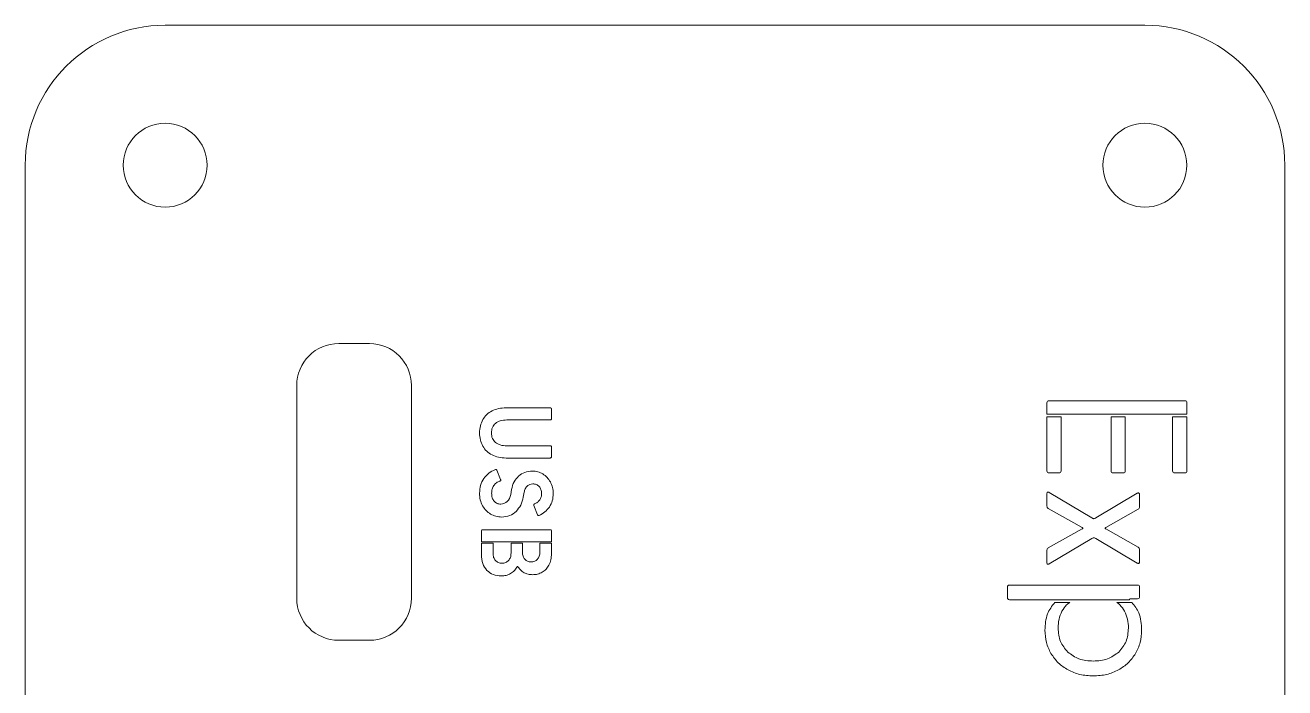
# Model space of a CAD drawing. Header units: millimetres. Extents: x 102.7 to 194.7, y 56.5 to 153.8.
# Drawn here: x 102.7 to 147.7, y 130.13 to 153.8 of the extents above; entities that cross this region are included whole.
import ezdxf

# ---------------------------------------------------------------- set-up
doc = ezdxf.new("R2010")
doc.units = ezdxf.units.MM
doc.header["$MEASUREMENT"] = 0
doc.layers.add('Engravings', color=7, linetype='Continuous', lineweight=0)
doc.layers.add('Outlines', color=7, linetype='Continuous', lineweight=0)

# ---------------------------------------------------------------- blocks, each defined once
blk = doc.blocks.new('Block_0')
at = {"layer": 'Engravings', "color": 18, "lineweight": 0, "true_color": 0x000000}
for points in [[(144.196, 139.907), (144.196, 139.907), (144.196, 140.317), (144.196, 140.317), (144.193, 140.338), (144.19, 140.359), (144.178, 140.371), (144.166, 140.383), (144.145, 140.386), (144.124, 140.388), (144.124, 140.388), (139.267, 140.388), (139.267, 140.388), (139.246, 140.386), (139.226, 140.383), (139.214, 140.371), (139.202, 140.359), (139.199, 140.338), (139.196, 140.317), (139.196, 140.317), (139.196, 139.907), (139.196, 139.907), (139.196, 139.907), (144.196, 139.907), (144.196, 139.907)], [(139.196, 139.807), (139.196, 139.807), (139.196, 137.881), (139.196, 137.881), (139.199, 137.861), (139.202, 137.84), (139.214, 137.828), (139.226, 137.816), (139.246, 137.813), (139.267, 137.81), (139.267, 137.81), (139.632, 137.81), (139.632, 137.81), (139.652, 137.813), (139.673, 137.816), (139.685, 137.828), (139.697, 137.84), (139.7, 137.861), (139.703, 137.881), (139.703, 137.881), (139.703, 139.807), (139.703, 139.807), (139.703, 139.807), (139.196, 139.807), (139.196, 139.807)], [(141.489, 139.807), (141.489, 139.807), (141.489, 137.881), (141.489, 137.881), (141.492, 137.861), (141.495, 137.84), (141.507, 137.828), (141.518, 137.816), (141.539, 137.813), (141.56, 137.81), (141.56, 137.81), (141.924, 137.81), (141.924, 137.81), (141.945, 137.813), (141.966, 137.816), (141.978, 137.828), (141.99, 137.84), (141.993, 137.861), (141.996, 137.881), (141.996, 137.881), (141.996, 139.807), (141.996, 139.807), (141.996, 139.807), (141.489, 139.807), (141.489, 139.807)], [(143.689, 139.807), (143.689, 139.807), (143.689, 137.881), (143.689, 137.881), (143.692, 137.861), (143.695, 137.84), (143.707, 137.828), (143.718, 137.816), (143.739, 137.813), (143.76, 137.81), (143.76, 137.81), (144.124, 137.81), (144.124, 137.81), (144.145, 137.813), (144.166, 137.816), (144.178, 137.828), (144.19, 137.84), (144.193, 137.861), (144.196, 137.881), (144.196, 137.881), (144.196, 139.807), (144.196, 139.807), (144.196, 139.807), (143.689, 139.807), (143.689, 139.807)]]:
    blk.add_open_spline(points, degree=3, knots=[0, 0, 0, 0, 1, 1, 1, 2, 2, 2, 3, 3, 3, 4, 4, 4, 5, 5, 5, 6, 6, 6, 7, 7, 7, 8, 8, 8, 8], dxfattribs=at)
blk = doc.blocks.new('Block_1')
at = {"layer": 'Engravings', "color": 18, "lineweight": 0, "true_color": 0x000000}
for points, knots in [([(139.482, 133.281), (139.482, 133.281), (140.239, 133.281), (140.239, 133.281), (140.239, 133.281), (141.467, 133.281), (141.467, 133.281), (141.467, 133.281), (142.153, 133.281), (142.153, 133.281), (142.151, 133.287), (142.15, 133.293), (142.149, 133.299), (142.153, 133.304), (142.156, 133.309), (142.161, 133.313), (142.168, 133.318), (142.178, 133.317), (142.189, 133.317), (142.189, 133.317), (142.439, 133.317), (142.439, 133.317), (142.459, 133.32), (142.48, 133.323), (142.492, 133.335), (142.504, 133.347), (142.507, 133.368), (142.51, 133.388), (142.51, 133.388), (142.51, 133.731), (142.51, 133.731), (142.507, 133.752), (142.504, 133.773), (142.492, 133.785), (142.48, 133.797), (142.459, 133.8), (142.439, 133.803), (142.439, 133.803), (137.86, 133.803), (137.86, 133.803), (137.839, 133.8), (137.818, 133.797), (137.807, 133.785), (137.795, 133.773), (137.792, 133.752), (137.789, 133.731), (137.789, 133.731), (137.789, 133.353), (137.789, 133.353), (137.792, 133.332), (137.795, 133.311), (137.807, 133.299), (137.818, 133.287), (137.839, 133.284), (137.86, 133.281), (137.86, 133.281), (139.36, 133.281), (139.36, 133.281), (139.36, 133.281), (139.482, 133.281), (139.482, 133.281)], [0, 0, 0, 0, 1, 1, 1, 2, 2, 2, 3, 3, 3, 4, 4, 4, 5, 5, 5, 6, 6, 6, 7, 7, 7, 8, 8, 8, 9, 9, 9, 10, 10, 10, 11, 11, 11, 12, 12, 12, 13, 13, 13, 14, 14, 14, 15, 15, 15, 16, 16, 16, 17, 17, 17, 18, 18, 18, 19, 19, 19, 20, 20, 20, 20]), ([(142.48, 132.81), (142.423, 132.944), (142.329, 133.064), (142.232, 133.181), (142.232, 133.181), (141.696, 133.181), (141.696, 133.181), (141.735, 133.155), (141.771, 133.128), (141.804, 133.096), (141.87, 133.031), (141.921, 132.949), (141.971, 132.867), (142.011, 132.774), (142.052, 132.682), (142.075, 132.585), (142.1, 132.482), (142.105, 132.375), (142.11, 132.267), (142.097, 132.101), (142.085, 131.935), (142.023, 131.789), (141.966, 131.652), (141.865, 131.533), (141.764, 131.413), (141.635, 131.319), (141.506, 131.224), (141.363, 131.17), (141.205, 131.11), (141.029, 131.099), (140.853, 131.088), (140.677, 131.099), (140.501, 131.11), (140.343, 131.17), (140.2, 131.224), (140.071, 131.319), (139.942, 131.413), (139.841, 131.533), (139.74, 131.652), (139.682, 131.789), (139.621, 131.935), (139.608, 132.101), (139.596, 132.267), (139.601, 132.375), (139.606, 132.482), (139.631, 132.585), (139.654, 132.682), (139.694, 132.774), (139.735, 132.867), (139.785, 132.949), (139.835, 133.031), (139.902, 133.096), (139.935, 133.128), (139.971, 133.155), (140.01, 133.181), (140.01, 133.181), (139.476, 133.181), (139.476, 133.181), (139.376, 133.051), (139.277, 132.919), (139.219, 132.772), (139.149, 132.595), (139.137, 132.395), (139.124, 132.196), (139.133, 132.046), (139.141, 131.896), (139.179, 131.755), (139.215, 131.618), (139.279, 131.489), (139.342, 131.36), (139.423, 131.242), (139.503, 131.125), (139.604, 131.028), (139.706, 130.929), (139.83, 130.852), (139.953, 130.774), (140.091, 130.712), (140.23, 130.649), (140.374, 130.613), (140.529, 130.575), (140.691, 130.568), (140.853, 130.56), (141.015, 130.568), (141.177, 130.575), (141.332, 130.613), (141.476, 130.649), (141.615, 130.712), (141.753, 130.774), (141.876, 130.852), (141.999, 130.929), (142.102, 131.028), (142.203, 131.125), (142.283, 131.242), (142.364, 131.36), (142.427, 131.489), (142.491, 131.618), (142.527, 131.755), (142.565, 131.896), (142.573, 132.046), (142.581, 132.196), (142.57, 132.409), (142.559, 132.623), (142.48, 132.81)], [0, 0, 0, 0, 1, 1, 1, 2, 2, 2, 3, 3, 3, 4, 4, 4, 5, 5, 5, 6, 6, 6, 7, 7, 7, 8, 8, 8, 9, 9, 9, 10, 10, 10, 11, 11, 11, 12, 12, 12, 13, 13, 13, 14, 14, 14, 15, 15, 15, 16, 16, 16, 17, 17, 17, 18, 18, 18, 19, 19, 19, 20, 20, 20, 21, 21, 21, 22, 22, 22, 23, 23, 23, 24, 24, 24, 25, 25, 25, 26, 26, 26, 27, 27, 27, 28, 28, 28, 29, 29, 29, 30, 30, 30, 31, 31, 31, 32, 32, 32, 33, 33, 33, 34, 34, 34, 34])]:
    blk.add_open_spline(points, degree=3, knots=knots, dxfattribs=at)
blk = doc.blocks.new('Block_4')
at = {"layer": 'Engravings', "color": 18, "lineweight": 0, "true_color": 0x000000}
for points, knots in [([(119.432, 135.346), (119.432, 135.346), (120.031, 135.346), (120.031, 135.346), (120.031, 135.346), (120.482, 135.346), (120.482, 135.346), (120.482, 135.346), (121.06, 135.346), (121.06, 135.346), (121.06, 135.346), (121.496, 135.346), (121.496, 135.346), (121.496, 135.346), (121.496, 135.742), (121.496, 135.742), (121.494, 135.754), (121.492, 135.765), (121.485, 135.772), (121.478, 135.779), (121.465, 135.78), (121.453, 135.782), (121.453, 135.782), (119.039, 135.782), (119.039, 135.782), (119.026, 135.78), (119.014, 135.779), (119.006, 135.772), (119, 135.765), (118.998, 135.754), (118.996, 135.742), (118.996, 135.742), (118.996, 135.346), (118.996, 135.346), (118.996, 135.346), (119.432, 135.346), (119.432, 135.346)], [0, 0, 0, 0, 1, 1, 1, 2, 2, 2, 3, 3, 3, 4, 4, 4, 5, 5, 5, 6, 6, 6, 7, 7, 7, 8, 8, 8, 9, 9, 9, 10, 10, 10, 11, 11, 11, 12, 12, 12, 12]), ([(121.081, 135.296), (121.081, 135.296), (121.081, 134.982), (121.081, 134.982), (121.079, 134.931), (121.077, 134.881), (121.061, 134.835), (121.046, 134.796), (121.022, 134.76), (120.998, 134.725), (120.966, 134.698), (120.935, 134.67), (120.899, 134.655), (120.86, 134.638), (120.815, 134.635), (120.771, 134.632), (120.726, 134.635), (120.682, 134.638), (120.643, 134.655), (120.607, 134.67), (120.575, 134.698), (120.544, 134.725), (120.52, 134.76), (120.495, 134.796), (120.481, 134.835), (120.465, 134.881), (120.462, 134.931), (120.46, 134.982), (120.46, 134.982), (120.46, 135.296), (120.46, 135.296), (120.46, 135.296), (120.053, 135.296), (120.053, 135.296), (120.053, 135.296), (120.053, 134.946), (120.053, 134.946), (120.051, 134.894), (120.048, 134.841), (120.031, 134.794), (120.016, 134.753), (119.991, 134.717), (119.965, 134.68), (119.933, 134.652), (119.901, 134.625), (119.863, 134.609), (119.823, 134.592), (119.777, 134.589), (119.732, 134.585), (119.686, 134.589), (119.64, 134.592), (119.6, 134.609), (119.562, 134.625), (119.53, 134.652), (119.498, 134.68), (119.472, 134.717), (119.447, 134.753), (119.432, 134.794), (119.415, 134.841), (119.412, 134.894), (119.41, 134.946), (119.41, 134.946), (119.41, 135.296), (119.41, 135.296), (119.41, 135.296), (118.996, 135.296), (118.996, 135.296), (118.996, 135.296), (118.996, 134.892), (118.996, 134.892), (119.001, 134.781), (119.007, 134.669), (119.045, 134.569), (119.078, 134.483), (119.135, 134.406), (119.192, 134.328), (119.264, 134.27), (119.336, 134.212), (119.417, 134.178), (119.504, 134.143), (119.602, 134.136), (119.699, 134.128), (119.76, 134.131), (119.82, 134.134), (119.878, 134.149), (119.932, 134.163), (119.984, 134.188), (120.035, 134.212), (120.081, 134.243), (120.127, 134.273), (120.165, 134.312), (120.202, 134.35), (120.231, 134.396), (120.26, 134.442), (120.263, 134.449), (120.266, 134.455), (120.272, 134.459), (120.275, 134.461), (120.28, 134.463), (120.285, 134.464), (120.289, 134.463), (120.293, 134.462), (120.296, 134.459), (120.3, 134.456), (120.303, 134.451), (120.307, 134.446), (120.335, 134.406), (120.363, 134.365), (120.398, 134.332), (120.434, 134.298), (120.475, 134.272), (120.517, 134.246), (120.564, 134.225), (120.61, 134.204), (120.659, 134.192), (120.711, 134.18), (120.766, 134.177), (120.821, 134.175), (120.883, 134.178), (120.945, 134.181), (121.004, 134.197), (121.06, 134.211), (121.114, 134.237), (121.167, 134.262), (121.216, 134.295), (121.265, 134.328), (121.304, 134.37), (121.346, 134.414), (121.377, 134.466), (121.408, 134.519), (121.434, 134.581), (121.459, 134.642), (121.474, 134.705), (121.49, 134.776), (121.493, 134.851), (121.496, 134.925), (121.496, 134.925), (121.496, 135.296), (121.496, 135.296), (121.496, 135.296), (121.081, 135.296), (121.081, 135.296)], [0, 0, 0, 0, 1, 1, 1, 2, 2, 2, 3, 3, 3, 4, 4, 4, 5, 5, 5, 6, 6, 6, 7, 7, 7, 8, 8, 8, 9, 9, 9, 10, 10, 10, 11, 11, 11, 12, 12, 12, 13, 13, 13, 14, 14, 14, 15, 15, 15, 16, 16, 16, 17, 17, 17, 18, 18, 18, 19, 19, 19, 20, 20, 20, 21, 21, 21, 22, 22, 22, 23, 23, 23, 24, 24, 24, 25, 25, 25, 26, 26, 26, 27, 27, 27, 28, 28, 28, 29, 29, 29, 30, 30, 30, 31, 31, 31, 32, 32, 32, 33, 33, 33, 34, 34, 34, 35, 35, 35, 36, 36, 36, 37, 37, 37, 38, 38, 38, 39, 39, 39, 40, 40, 40, 41, 41, 41, 42, 42, 42, 43, 43, 43, 44, 44, 44, 45, 45, 45, 46, 46, 46, 47, 47, 47, 47])]:
    blk.add_open_spline(points, degree=3, knots=knots, dxfattribs=at)

msp = doc.modelspace()

# ---------------------------------------------------------------- linework, layer by layer
at = {"layer": 'Engravings', "color": 18, "lineweight": 0, "true_color": 0x000000}
for points, knots in [([(121.453, 138.342), (121.459, 138.343), (121.464, 138.344), (121.469, 138.346), (121.474, 138.348), (121.479, 138.351), (121.483, 138.355), (121.487, 138.359), (121.491, 138.364), (121.493, 138.369), (121.495, 138.374), (121.495, 138.38), (121.496, 138.385), (121.496, 138.385), (121.496, 138.735), (121.496, 138.735), (121.495, 138.741), (121.495, 138.747), (121.493, 138.752), (121.491, 138.757), (121.487, 138.761), (121.483, 138.766), (121.479, 138.769), (121.474, 138.773), (121.469, 138.775), (121.464, 138.777), (121.459, 138.778), (121.453, 138.778), (121.453, 138.778), (119.907, 138.778), (119.907, 138.778), (119.825, 138.781), (119.743, 138.783), (119.668, 138.808), (119.607, 138.828), (119.55, 138.863), (119.494, 138.898), (119.453, 138.944), (119.412, 138.99), (119.388, 139.043), (119.362, 139.102), (119.357, 139.171), (119.353, 139.239), (119.357, 139.307), (119.362, 139.376), (119.388, 139.435), (119.412, 139.488), (119.453, 139.534), (119.494, 139.58), (119.55, 139.615), (119.607, 139.65), (119.668, 139.67), (119.743, 139.695), (119.825, 139.697), (119.907, 139.7), (119.907, 139.7), (121.453, 139.7), (121.453, 139.7), (121.459, 139.7), (121.464, 139.701), (121.469, 139.703), (121.474, 139.705), (121.479, 139.708), (121.483, 139.712), (121.487, 139.717), (121.491, 139.721), (121.493, 139.726), (121.495, 139.731), (121.495, 139.737), (121.496, 139.742), (121.496, 139.742), (121.496, 140.092), (121.496, 140.092), (121.495, 140.098), (121.495, 140.104), (121.493, 140.109), (121.491, 140.114), (121.487, 140.118), (121.483, 140.123), (121.479, 140.126), (121.474, 140.13), (121.469, 140.132), (121.464, 140.134), (121.459, 140.135), (121.453, 140.135), (121.453, 140.135), (119.874, 140.135), (119.874, 140.135), (119.784, 140.132), (119.693, 140.128), (119.607, 140.108), (119.527, 140.089), (119.451, 140.057), (119.374, 140.025), (119.307, 139.984), (119.24, 139.944), (119.185, 139.891), (119.13, 139.839), (119.087, 139.776), (119.044, 139.712), (119.01, 139.64), (118.976, 139.568), (118.957, 139.493), (118.936, 139.411), (118.932, 139.325), (118.928, 139.239), (118.932, 139.153), (118.936, 139.067), (118.957, 138.985), (118.976, 138.909), (119.01, 138.838), (119.044, 138.766), (119.087, 138.702), (119.13, 138.638), (119.185, 138.587), (119.24, 138.534), (119.307, 138.494), (119.374, 138.453), (119.451, 138.421), (119.527, 138.389), (119.607, 138.37), (119.693, 138.35), (119.784, 138.346), (119.874, 138.342), (119.874, 138.342), (121.453, 138.342), (121.453, 138.342)], [0, 0, 0, 0, 1, 1, 1, 2, 2, 2, 3, 3, 3, 4, 4, 4, 5, 5, 5, 6, 6, 6, 7, 7, 7, 8, 8, 8, 9, 9, 9, 10, 10, 10, 11, 11, 11, 12, 12, 12, 13, 13, 13, 14, 14, 14, 15, 15, 15, 16, 16, 16, 17, 17, 17, 18, 18, 18, 19, 19, 19, 20, 20, 20, 21, 21, 21, 22, 22, 22, 23, 23, 23, 24, 24, 24, 25, 25, 25, 26, 26, 26, 27, 27, 27, 28, 28, 28, 29, 29, 29, 30, 30, 30, 31, 31, 31, 32, 32, 32, 33, 33, 33, 34, 34, 34, 35, 35, 35, 36, 36, 36, 37, 37, 37, 38, 38, 38, 39, 39, 39, 40, 40, 40, 41, 41, 41, 42, 42, 42, 42]), ([(120.239, 136.437), (120.297, 136.51), (120.356, 136.582), (120.398, 136.663), (120.441, 136.749), (120.465, 136.844), (120.489, 136.939), (120.489, 136.939), (120.521, 137.121), (120.521, 137.121), (120.531, 137.165), (120.542, 137.209), (120.563, 137.247), (120.581, 137.281), (120.606, 137.311), (120.632, 137.341), (120.661, 137.363), (120.69, 137.385), (120.723, 137.398), (120.756, 137.411), (120.794, 137.414), (120.832, 137.417), (120.875, 137.414), (120.918, 137.41), (120.956, 137.394), (120.992, 137.379), (121.024, 137.352), (121.057, 137.325), (121.083, 137.289), (121.109, 137.254), (121.123, 137.215), (121.14, 137.17), (121.143, 137.121), (121.146, 137.071), (121.143, 137.031), (121.14, 136.99), (121.128, 136.953), (121.117, 136.916), (121.096, 136.882), (121.076, 136.848), (121.051, 136.817), (121.025, 136.786), (120.994, 136.762), (120.963, 136.736), (120.926, 136.718), (120.889, 136.7), (120.881, 136.696), (120.874, 136.692), (120.87, 136.686), (120.866, 136.681), (120.865, 136.674), (120.864, 136.667), (120.864, 136.663), (120.864, 136.659), (120.865, 136.655), (120.865, 136.652), (120.866, 136.649), (120.867, 136.646), (120.867, 136.646), (120.999, 136.314), (120.999, 136.314), (121.003, 136.306), (121.007, 136.297), (121.014, 136.292), (121.019, 136.288), (121.027, 136.287), (121.035, 136.285), (121.038, 136.285), (121.042, 136.286), (121.045, 136.286), (121.048, 136.287), (121.05, 136.288), (121.053, 136.289), (121.126, 136.326), (121.199, 136.364), (121.261, 136.415), (121.322, 136.465), (121.373, 136.529), (121.423, 136.592), (121.463, 136.664), (121.503, 136.736), (121.526, 136.813), (121.55, 136.894), (121.555, 136.981), (121.56, 137.067), (121.556, 137.143), (121.553, 137.218), (121.535, 137.29), (121.518, 137.358), (121.488, 137.423), (121.458, 137.487), (121.422, 137.545), (121.386, 137.602), (121.34, 137.651), (121.295, 137.697), (121.241, 137.735), (121.187, 137.773), (121.129, 137.803), (121.071, 137.832), (121.01, 137.849), (120.948, 137.866), (120.883, 137.87), (120.817, 137.875), (120.724, 137.868), (120.63, 137.862), (120.546, 137.83), (120.467, 137.801), (120.395, 137.749), (120.324, 137.698), (120.265, 137.632), (120.205, 137.566), (120.164, 137.49), (120.119, 137.408), (120.097, 137.315), (120.074, 137.221), (120.074, 137.221), (120.042, 137.042), (120.042, 137.042), (120.015, 136.942), (119.987, 136.841), (119.92, 136.783), (119.862, 136.733), (119.775, 136.714), (119.689, 136.696), (119.642, 136.7), (119.595, 136.704), (119.554, 136.722), (119.515, 136.738), (119.482, 136.768), (119.449, 136.798), (119.423, 136.838), (119.397, 136.878), (119.382, 136.922), (119.364, 136.974), (119.362, 137.031), (119.36, 137.089), (119.363, 137.139), (119.365, 137.188), (119.379, 137.235), (119.391, 137.278), (119.413, 137.318), (119.435, 137.359), (119.464, 137.394), (119.493, 137.429), (119.528, 137.455), (119.566, 137.482), (119.611, 137.5), (119.657, 137.517), (119.665, 137.521), (119.673, 137.524), (119.678, 137.53), (119.683, 137.536), (119.684, 137.545), (119.685, 137.553), (119.685, 137.557), (119.685, 137.56), (119.684, 137.563), (119.684, 137.566), (119.683, 137.568), (119.682, 137.571), (119.682, 137.571), (119.546, 137.903), (119.546, 137.903), (119.542, 137.912), (119.538, 137.92), (119.532, 137.925), (119.526, 137.929), (119.518, 137.93), (119.51, 137.932), (119.507, 137.932), (119.503, 137.932), (119.5, 137.931), (119.498, 137.93), (119.495, 137.929), (119.492, 137.928), (119.409, 137.89), (119.326, 137.852), (119.257, 137.797), (119.189, 137.744), (119.133, 137.674), (119.078, 137.605), (119.034, 137.527), (118.99, 137.448), (118.965, 137.364), (118.939, 137.277), (118.934, 137.183), (118.928, 137.089), (118.932, 137.006), (118.935, 136.924), (118.955, 136.845), (118.973, 136.773), (119.004, 136.704), (119.035, 136.635), (119.073, 136.575), (119.112, 136.515), (119.161, 136.465), (119.208, 136.416), (119.265, 136.378), (119.323, 136.339), (119.385, 136.309), (119.447, 136.279), (119.512, 136.261), (119.579, 136.244), (119.65, 136.239), (119.721, 136.235), (119.822, 136.242), (119.923, 136.249), (120.013, 136.286), (120.095, 136.319), (120.167, 136.378), (120.239, 136.437)], [0, 0, 0, 0, 1, 1, 1, 2, 2, 2, 3, 3, 3, 4, 4, 4, 5, 5, 5, 6, 6, 6, 7, 7, 7, 8, 8, 8, 9, 9, 9, 10, 10, 10, 11, 11, 11, 12, 12, 12, 13, 13, 13, 14, 14, 14, 15, 15, 15, 16, 16, 16, 17, 17, 17, 18, 18, 18, 19, 19, 19, 20, 20, 20, 21, 21, 21, 22, 22, 22, 23, 23, 23, 24, 24, 24, 25, 25, 25, 26, 26, 26, 27, 27, 27, 28, 28, 28, 29, 29, 29, 30, 30, 30, 31, 31, 31, 32, 32, 32, 33, 33, 33, 34, 34, 34, 35, 35, 35, 36, 36, 36, 37, 37, 37, 38, 38, 38, 39, 39, 39, 40, 40, 40, 41, 41, 41, 42, 42, 42, 43, 43, 43, 44, 44, 44, 45, 45, 45, 46, 46, 46, 47, 47, 47, 48, 48, 48, 49, 49, 49, 50, 50, 50, 51, 51, 51, 52, 52, 52, 53, 53, 53, 54, 54, 54, 55, 55, 55, 56, 56, 56, 57, 57, 57, 58, 58, 58, 59, 59, 59, 60, 60, 60, 61, 61, 61, 62, 62, 62, 63, 63, 63, 64, 64, 64, 65, 65, 65, 66, 66, 66, 67, 67, 67, 68, 68, 68, 69, 69, 69, 70, 70, 70, 70]), ([(140.482, 135.831), (140.48, 135.827), (140.479, 135.822), (140.476, 135.819), (140.472, 135.814), (140.466, 135.812), (140.46, 135.81), (140.46, 135.81), (139.246, 135.131), (139.246, 135.131), (139.231, 135.121), (139.217, 135.111), (139.208, 135.097), (139.201, 135.085), (139.198, 135.069), (139.196, 135.053), (139.196, 135.053), (139.196, 134.61), (139.196, 134.61), (139.196, 134.591), (139.196, 134.573), (139.207, 134.562), (139.214, 134.554), (139.226, 134.55), (139.239, 134.546), (139.245, 134.547), (139.251, 134.548), (139.257, 134.549), (139.265, 134.552), (139.273, 134.556), (139.282, 134.56), (139.282, 134.56), (140.803, 135.467), (140.803, 135.467), (140.818, 135.475), (140.833, 135.483), (140.849, 135.488), (140.858, 135.491), (140.866, 135.493), (140.874, 135.496), (140.883, 135.493), (140.891, 135.491), (140.899, 135.488), (140.915, 135.483), (140.931, 135.475), (140.946, 135.467), (140.946, 135.467), (142.424, 134.588), (142.424, 134.588), (142.435, 134.583), (142.446, 134.577), (142.457, 134.576), (142.466, 134.576), (142.476, 134.578), (142.485, 134.581), (142.492, 134.588), (142.5, 134.595), (142.504, 134.603), (142.509, 134.613), (142.51, 134.626), (142.51, 134.638), (142.51, 134.638), (142.51, 135.074), (142.51, 135.074), (142.508, 135.09), (142.505, 135.106), (142.498, 135.119), (142.489, 135.133), (142.475, 135.143), (142.46, 135.153), (142.46, 135.153), (141.296, 135.81), (141.296, 135.81), (141.29, 135.812), (141.283, 135.814), (141.28, 135.819), (141.277, 135.822), (141.276, 135.827), (141.274, 135.831), (141.276, 135.836), (141.277, 135.841), (141.28, 135.846), (141.283, 135.852), (141.29, 135.856), (141.296, 135.86), (141.296, 135.86), (142.46, 136.517), (142.46, 136.517), (142.475, 136.527), (142.489, 136.537), (142.498, 136.551), (142.505, 136.564), (142.508, 136.58), (142.51, 136.596), (142.51, 136.596), (142.51, 137.031), (142.51, 137.031), (142.51, 137.05), (142.509, 137.069), (142.499, 137.08), (142.492, 137.088), (142.48, 137.092), (142.467, 137.096), (142.461, 137.095), (142.455, 137.094), (142.449, 137.092), (142.441, 137.09), (142.433, 137.085), (142.424, 137.081), (142.424, 137.081), (140.946, 136.203), (140.946, 136.203), (140.934, 136.194), (140.923, 136.186), (140.91, 136.181), (140.899, 136.177), (140.887, 136.176), (140.874, 136.174), (140.862, 136.176), (140.85, 136.177), (140.839, 136.181), (140.826, 136.186), (140.814, 136.194), (140.803, 136.203), (140.803, 136.203), (139.282, 137.11), (139.282, 137.11), (139.271, 137.116), (139.26, 137.122), (139.248, 137.122), (139.239, 137.123), (139.23, 137.12), (139.221, 137.117), (139.214, 137.11), (139.206, 137.104), (139.202, 137.096), (139.197, 137.085), (139.196, 137.073), (139.196, 137.06), (139.196, 137.06), (139.196, 136.617), (139.196, 136.617), (139.198, 136.601), (139.201, 136.585), (139.208, 136.572), (139.217, 136.559), (139.231, 136.549), (139.246, 136.538), (139.246, 136.538), (140.46, 135.86), (140.46, 135.86), (140.466, 135.856), (140.472, 135.852), (140.476, 135.846), (140.479, 135.841), (140.48, 135.836), (140.482, 135.831)], [0, 0, 0, 0, 1, 1, 1, 2, 2, 2, 3, 3, 3, 4, 4, 4, 5, 5, 5, 6, 6, 6, 7, 7, 7, 8, 8, 8, 9, 9, 9, 10, 10, 10, 11, 11, 11, 12, 12, 12, 13, 13, 13, 14, 14, 14, 15, 15, 15, 16, 16, 16, 17, 17, 17, 18, 18, 18, 19, 19, 19, 20, 20, 20, 21, 21, 21, 22, 22, 22, 23, 23, 23, 24, 24, 24, 25, 25, 25, 26, 26, 26, 27, 27, 27, 28, 28, 28, 29, 29, 29, 30, 30, 30, 31, 31, 31, 32, 32, 32, 33, 33, 33, 34, 34, 34, 35, 35, 35, 36, 36, 36, 37, 37, 37, 38, 38, 38, 39, 39, 39, 40, 40, 40, 41, 41, 41, 42, 42, 42, 43, 43, 43, 44, 44, 44, 45, 45, 45, 46, 46, 46, 47, 47, 47, 48, 48, 48, 49, 49, 49, 50, 50, 50, 51, 51, 51, 52, 52, 52, 52])]:
    msp.add_open_spline(points, degree=3, knots=knots, dxfattribs=at)
at = {"layer": 'Outlines', "color": 18, "lineweight": 0, "true_color": 0x000000}
for centre in [(107.696, 148.8), (142.696, 148.8)]:
    msp.add_circle(centre, 1.5, dxfattribs=at)
for points in [[(102.696, 61.456), (102.696, 58.694), (104.934, 56.456), (107.696, 56.456), (107.696, 56.456), (142.696, 56.456), (142.696, 56.456), (145.457, 56.456), (147.696, 58.694), (147.696, 61.456), (147.696, 61.456), (147.696, 148.8), (147.696, 148.8), (147.696, 151.561), (145.457, 153.8), (142.696, 153.8), (142.696, 153.8), (107.696, 153.8), (107.696, 153.8), (104.934, 153.8), (102.696, 151.561), (102.696, 148.8), (102.696, 148.8), (102.696, 61.456), (102.696, 61.456)], [(114.996, 131.832), (114.996, 131.832), (113.896, 131.832), (113.896, 131.832), (113.067, 131.832), (112.396, 132.503), (112.396, 133.332), (112.396, 133.332), (112.396, 140.932), (112.396, 140.932), (112.396, 141.76), (113.067, 142.432), (113.896, 142.432), (113.896, 142.432), (114.996, 142.432), (114.996, 142.432), (115.824, 142.432), (116.496, 141.76), (116.496, 140.932), (116.496, 140.932), (116.496, 133.332), (116.496, 133.332), (116.496, 132.503), (115.824, 131.832), (114.996, 131.832)]]:
    msp.add_open_spline(points, degree=3, knots=[0, 0, 0, 0, 1, 1, 1, 2, 2, 2, 3, 3, 3, 4, 4, 4, 5, 5, 5, 6, 6, 6, 7, 7, 7, 8, 8, 8, 8], dxfattribs=at)

# ---------------------------------------------------------------- block references
at = {"layer": 'Engravings'}
for name in ['Block_0', 'Block_4', 'Block_1']:
    msp.add_blockref(name, (0, 0), dxfattribs=at)

doc.saveas('drawing.dxf')
